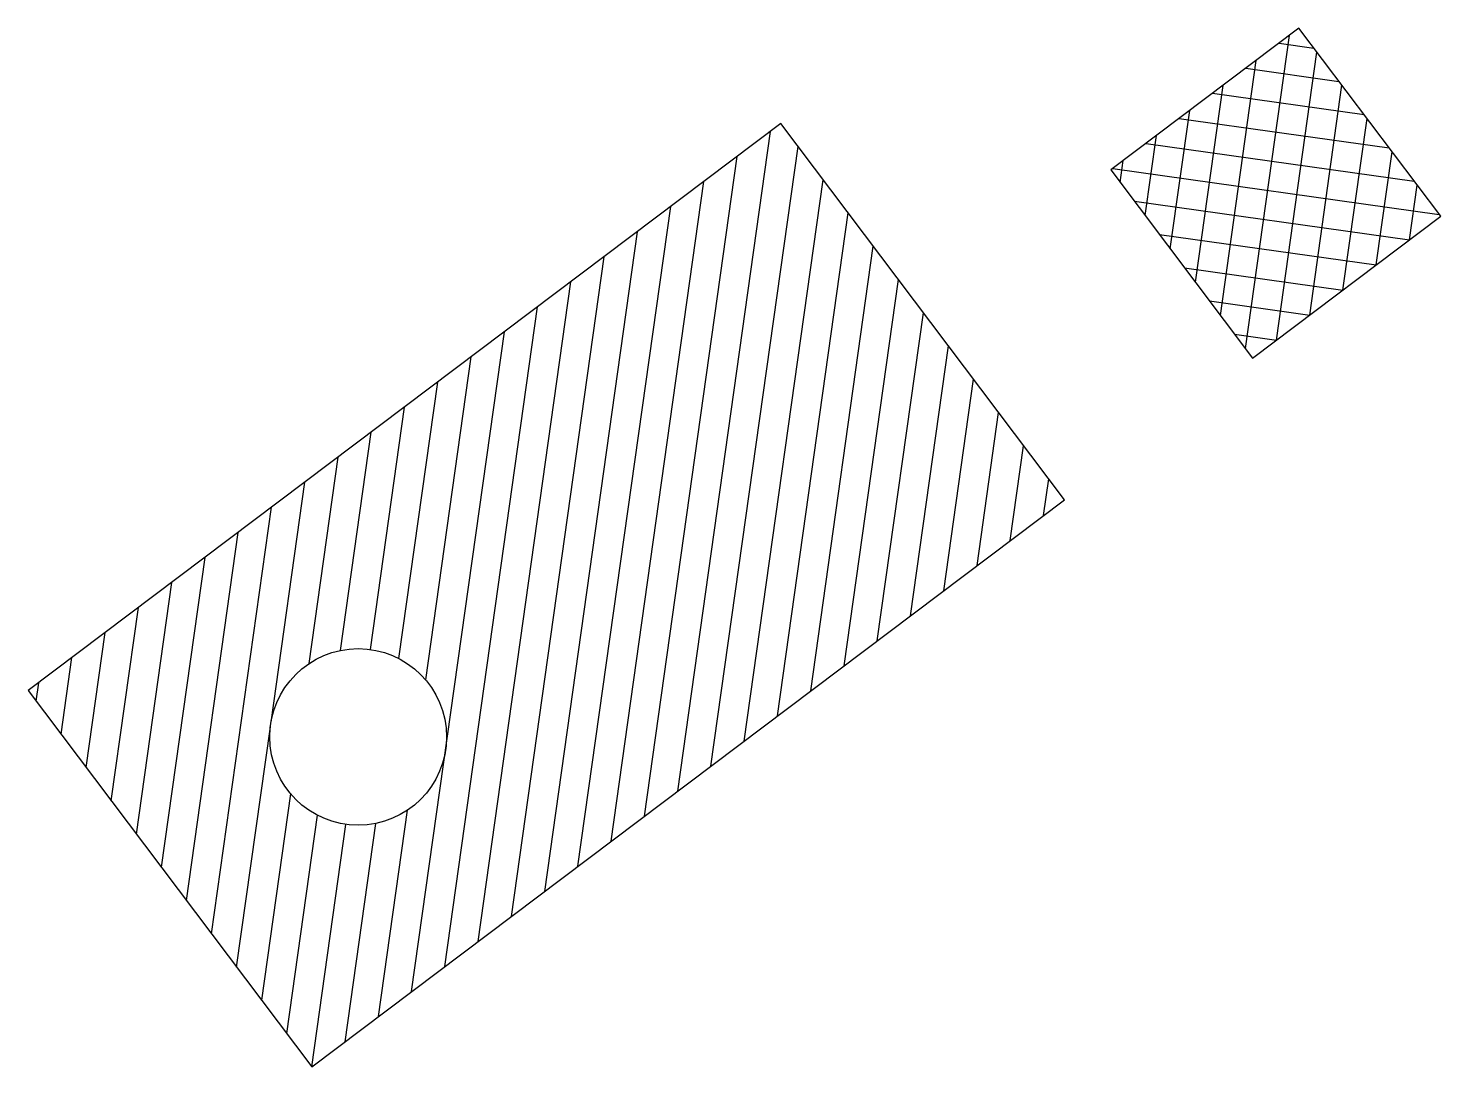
# Model space of a CAD drawing. Header units: inches. Extents: x -1.2 to 4.79, y 0 to 4.41.
import ezdxf

# ---------------------------------------------------------------- set-up
doc = ezdxf.new("R2010")
doc.units = ezdxf.units.IN
doc.header["$MEASUREMENT"] = 0
doc.layers.add('HATCH', color=4, linetype='Continuous')
doc.layers.add('OBJECT', color=7, linetype='Continuous')

msp = doc.modelspace()

# ---------------------------------------------------------------- hatches: boundary and pattern name
at = {"layer": 'HATCH'}
h = msp.add_hatch(dxfattribs=at)
h.set_pattern_fill('ANSI37', color=256, angle=37)
h.paths.add_polyline_path([(4.7918, 3.6109), (4.19, 4.4095), (3.3914, 3.8077), (3.9932, 3.0091)])
h = msp.add_hatch(dxfattribs=at)
h.set_pattern_fill('ANSI31', color=256, angle=37)
h.paths.add_polyline_path([(-1.2036, 1.5973), (0, 0), (3.1945, 2.4073), (1.9909, 4.0045)])
h.paths.add_polyline_path([(0.5718, 1.4005, -1), (-0.1782, 1.4005, -1)], flags=16)

# ---------------------------------------------------------------- linework, layer by layer
at = {"layer": 'OBJECT'}
for p, q in [((4.19, 4.4095), (3.3914, 3.8077)), ((4.7918, 3.6109), (4.19, 4.4095)), ((1.9909, 4.0045), (-1.2036, 1.5973)), ((3.1945, 2.4073), (1.9909, 4.0045)), ((3.3914, 3.8077), (3.9932, 3.0091)), ((3.9932, 3.0091), (4.7918, 3.6109)), ((0, 0), (3.1945, 2.4073)), ((-1.2036, 1.5973), (0, 0))]:
    msp.add_line(p, q, dxfattribs=at)
msp.add_circle((0.1968, 1.4005), 0.375, dxfattribs=at)

doc.saveas('drawing.dxf')
